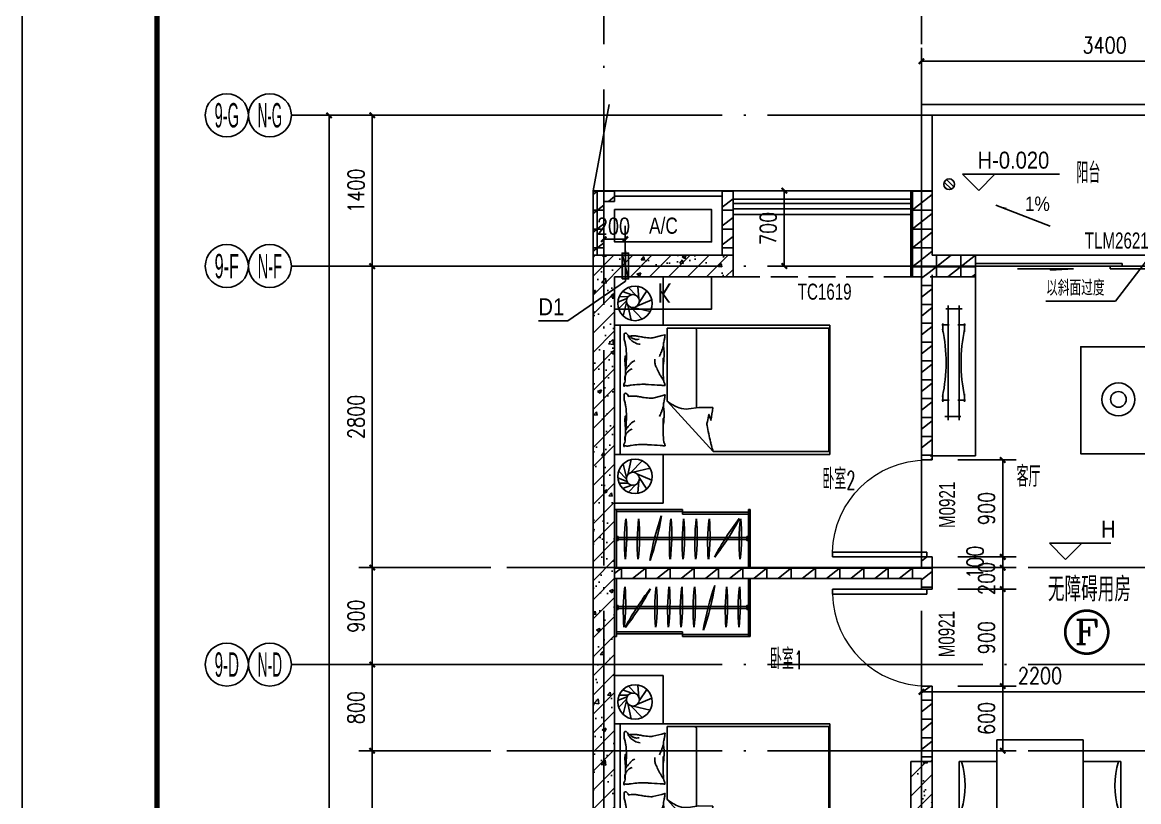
# Model space of a CAD drawing. Extents: x 718358 to 1668613, y -348838 to -159582.
# Drawn here: x 763687 to 774051, y -327667 to -320431 of the extents above; entities that cross this region are included whole.
import ezdxf
from ezdxf.enums import TextEntityAlignment as Align

# ---------------------------------------------------------------- set-up
doc = ezdxf.new("R2010")
doc.units = 0
doc.header["$LTSCALE"] = 1000
doc.linetypes.add('DASH', pattern=[0.35, 0.25, -0.1])
doc.linetypes.add('DOTE', pattern=[2.42, 2, -0.2, 0.02, -0.2])
for name, color, linetype in [('AXIS_TEXT', 7, 'Continuous'), ('建-厨卫用具', 66, 'Continuous'), ('建-图框', 4, 'Continuous'), ('建-墙体', 2, 'Continuous'), ('建-家具', 251, 'Continuous'), ('建-尺寸', 73, 'Continuous'), ('建-影线', 8, 'Continuous'), ('建-房间名', 7, 'Continuous'), ('建-柱子', 6, 'Continuous'), ('建-标高', 3, 'Continuous'), ('建-空调及空调洞', 70, 'Continuous'), ('建-符号', 3, 'Continuous'), ('建-轴标', 3, 'Continuous'), ('建-轴网', 14, 'DOTE'), ('建-门窗', 4, 'Continuous'), ('建-门窗-编号', 7, 'Continuous'), ('建-阳台', 5, 'Continuous')]:
    doc.layers.add(name, color=color, linetype=linetype)
doc.layers.add('建-基准线', color=221, linetype='Continuous', plot=False)
doc.styles.add('_TCH_AXIS', font='gt宽度调整.shx', dxfattribs={"bigfont": 'gt国标汉字.shx'})
doc.styles.add('_TCH_DIM', font='gt单线西文.shx', dxfattribs={"width": 0.8, "bigfont": 'gt单线中文.shx'})
doc.styles.add('_TCH_LABEL', font='COMPLEX', dxfattribs={"bigfont": 'GBCBIG'})
doc.styles.add('_TCH_WINDOW', font='gt单线西文.shx', dxfattribs={"height": 3.5, "bigfont": 'gt单线中文.shx'})
doc.styles.add('COMPLEX', font='COMPLEX')
doc.styles.add('DIM_FONT', font='SIMPLEX.shx', dxfattribs={"width": 0.8, "bigfont": 'GBCBIG.shx'})
doc.dimstyles.new('DIMN50', dxfattribs={"dimscale": 0.5, "dimtxt": 300, "dimasz": 100, "dimexe": 250, "dimexo": 300, "dimgap": 150, "dimtad": 1, "dimdec": 0, "dimzin": 0, "dimdsep": 46, "dimtxsty": 'DIM_FONT', "dimblk": 'ARCHTICK', "dimcen": 0.09, "dimdle": 1, "dimclrt": 7, "dimazin": 2, "dimtfac": 1, "dimtdec": 0, "dimtix": 1, "dimtmove": 2, "dimatfit": 3, "dimldrblk": 'ARCHTICK', "dimfxl": 1, "dimtolj": 1, "dimtzin": 0, "dimarcsym": 0})
pattern_1 = [(0, (0, 0), (0, 175), []), (37.875, (200, 0), (-84.807639, 109.038328), []), (90, (200, 0), (-225, 1e-14), [])]
pattern_2 = [(45, (0, 0), (-88.388348, 88.388348), []), (50, (0, 0), (358.63009, -31.37607), [37.5, -412.5]), (355, (0, 0), (-69.37567, 376.09607), [30, -330]), (100.4514, (29.9, -2.6), (289.25469, 344.71977), [31.8701, -350.57106]), (46.1842, (0, 100), (533.62052, -82.7595), [56.25, -618.75]), (96.6356, (44.47, 93.1), (467.33135, 487.05894), [47.80514, -525.8565]), (351.1842, (0, 100), (467.33097, 487.0593), [45, -495]), (21, (50, 75), (298.45353, -201.30945), [37.5, -412.5]), (326, (50, 75), (121.65767, 362.57502), [30, -330]), (71.4514, (74.87, 58.22), (420.11131, 161.26525), [31.8701, -350.57106]), (37.5, (0, 0), (6.079928, 166.446927), [0, -326, 0, -335, 0, -331.25]), (7.5, (0, 0), (131.53477, 197.205856), [0, -191, 0, -318.5, 0, -126.25]), (327.5, (-111.5, 0), (266.911218, -11.277436), [0, -125, 0, -390, 0, -517.5]), (317.5, (-161.5, 0), (291.593085, 50.05249), [0, -162.5, 0, -259, 0, -367.5])]

# ---------------------------------------------------------------- blocks, each defined once
blk = doc.blocks.new('1200床')
for p, q in [((0, 0), (-450, 0)), ((-450, 0), (-450, -450)), ((0, -450), (0, 0)), ((-226, -205), (-217, -90)), ((-202, -174), (-128, -100)), ((-229, -237), (-299, -130)), ((-160, -166), (-75, -136)), ((-125, -185), (-43, -184)), ((-115, -201), (-30, -235)), ((-207, -272), (-346, -213)), ((-174, -285), (-332, -322)), ((-150, -282), (-256, -393)), ((-124, -262), (-153, -403)), ((-111, -237), (-79, -362)), ((-110, -222), (-38, -298)), ((-2000, -1650), (-2000, -450)), ((-2000, -450), (0, -450)), ((-1988, -476), (-1988, -1622)), ((-489, -476), (-1988, -476)), ((-761, -496), (-761, -1215)), ((-489, -1153), (-489, -476)), ((-52, -450), (-52, -1650)), ((0, -450), (0, -1650)), ((-489, -1153), (-916, -1622)), ((0, -1650), (-2000, -1650)), ((-1988, -1622), (-916, -1622)), ((-450, -2100), (-450, -1650)), ((0, -1650), (0, -2100)), ((-150, -1818), (-256, -1707)), ((-124, -1838), (-153, -1697)), ((-111, -1863), (-79, -1738)), ((-207, -1828), (-346, -1887)), ((-174, -1815), (-332, -1778)), ((-229, -1863), (-299, -1970)), ((-115, -1899), (-30, -1865)), ((-110, -1878), (-38, -1802)), ((-226, -1895), (-217, -2010)), ((-202, -1926), (-128, -2000)), ((-160, -1934), (-75, -1964)), ((-125, -1915), (-43, -1916)), ((0, -2100), (-450, -2100))]:
    blk.add_line(p, q)
for points in [[(-127, -551, -0.263368), (-108, -523, -0.494818), (-89, -532, -0.049225), (-88, -550, -0.036831), (-89, -574, -0.031893), (-97, -611, 0.035782), (-104, -645, 0.032941), (-110, -735, 0.026564), (-104, -846, 0.006025), (-99, -734, -0.033397), (-97, -754, -0.03204), (-97, -791, 0.018442), (-101, -855, 0.010837), (-100, -920, 0.014624), (-97, -968, 0.111249), (-89, -991, -0.153708), (-86, -1008, -0.076444), (-87, -1015, -0.215512), (-89, -1017, -0.585858), (-92, -1014, 0.363489), (-95, -1009, 0.191716), (-106, -1009, -0.129675), (-123, -1011, -0.01735), (-140, -1008, 0.019326), (-155, -1006, 0.018818), (-223, -999, 0.021828), (-283, -998, 0.006204), (-316, -1000, 0.001963), (-423, -1006, 0.028341), (-459, -1010, -0.117014), (-468, -1009, -0.36606), (-469, -1008, -0.03973), (-466, -994, -0.048309), (-461, -981, 0.062981), (-457, -970, 0.04058), (-454, -947, 0.014345), (-451, -880, 0.005484), (-452, -754, 0.012755), (-455, -808, 0.008762), (-458, -766, -0.008153), (-461, -720, -0.06251), (-456, -663, 0.078669), (-454, -617, 0.047825), (-459, -595, -0.034494), (-466, -564, -0.023571), (-469, -539, -0.510228), (-468, -538), (-438, -545), (-356, -566, 0.073041), (-336, -568, 0.023305), (-275, -562, 0.018299), (-252, -558, -0.01097), (-214, -551, -0.042281), (-180, -548, -0.027201), (-126, -551)], [(-127, -551, -0.077379), (-152, -586, -0.077379), (-187, -611, -0.047525), (-211, -621, -0.047525), (-238, -626)], [(-143, -549, -0.05369), (-156, -564, -0.070312), (-168, -572, -0.015448), (-177, -575, -0.013244), (-187, -579, -0.082127), (-205, -582, -0.064164), (-228, -579)], [(-454, -641, 0.009729), (-445, -669, 0.009729), (-435, -696, 0.007971), (-426, -717, 0.007971), (-416, -739)], [(-455, -961, 0.016108), (-429, -922, 0.024599), (-414, -895, 0.009477), (-391, -846, 0.015937), (-378, -816, 0.072521), (-375, -800, 0.033339), (-375, -763)], [(-101, -875, 0.027842), (-111, -851, 0.048685), (-119, -839, 0.023666), (-144, -811, 0.031223), (-164, -792, 0.046801), (-172, -786, 0.023191), (-189, -778)], [(-95, -957, 0.088153), (-98, -922, 0.088153), (-114, -891, 0.077547), (-135, -869, 0.077547), (-162, -855)], [(-127, -1110, -0.263368), (-108, -1082, -0.494818), (-89, -1091, -0.049225), (-88, -1109, -0.036831), (-89, -1133, -0.031893), (-97, -1171, 0.035782), (-104, -1205, 0.032941), (-110, -1294, 0.026564), (-104, -1406, 0.006025), (-99, -1293, -0.033397), (-97, -1313, -0.03204), (-97, -1350, 0.018442), (-101, -1415, 0.010837), (-100, -1479, 0.014624), (-97, -1527, 0.111249), (-89, -1550, -0.153708), (-86, -1567, -0.076444), (-87, -1574, -0.215512), (-89, -1576, -0.585858), (-92, -1573, 0.363489), (-95, -1569, 0.191716), (-106, -1569, -0.129675), (-123, -1571, -0.01735), (-140, -1568, 0.019326), (-155, -1565, 0.018818), (-223, -1558, 0.021828), (-283, -1557, 0.006204), (-316, -1559, 0.001963), (-423, -1565, 0.028341), (-459, -1569, -0.117014), (-468, -1569, -0.36606), (-469, -1567, -0.03973), (-466, -1554, -0.048309), (-461, -1540, 0.062981), (-457, -1529, 0.04058), (-454, -1506, 0.014345), (-451, -1439, 0.005484), (-452, -1314, 0.012755), (-455, -1367, 0.008762), (-458, -1325, -0.008153), (-461, -1279, -0.06251), (-456, -1222, 0.078669), (-454, -1177, 0.047825), (-459, -1154, -0.034494), (-466, -1123, -0.023571), (-469, -1098, -0.510228), (-468, -1097), (-438, -1105), (-356, -1125, 0.073041), (-336, -1127, 0.023305), (-275, -1121, 0.018299), (-252, -1117, -0.01097), (-214, -1110, -0.042281), (-180, -1107, -0.027201), (-126, -1110)], [(-912, -1214, 0.007867), (-894, -1332, 0.016641), (-876, -1278, 0.006616), (-862, -1343, -0.023828), (-858, -1362, -0.080713), (-859, -1380, -0.009591), (-891, -1533, -0.013133), (-899, -1566, -0.007859), (-916, -1622)], [(-489, -1153, -0.085272), (-599, -1217, -0.124044), (-686, -1226), (-782, -1212), (-912, -1214)], [(-454, -1201, 0.009729), (-445, -1228, 0.009729), (-435, -1255, 0.007971), (-426, -1277, 0.007971), (-416, -1298)], [(-101, -1434, 0.027842), (-111, -1410, 0.048685), (-119, -1398, 0.023666), (-144, -1370, 0.031223), (-164, -1351, 0.046801), (-172, -1346, 0.023191), (-189, -1338)], [(-95, -1516, 0.088153), (-98, -1482, 0.088153), (-114, -1450, 0.077547), (-135, -1429, 0.077547), (-162, -1415)]]:
    blk.add_lwpolyline(points, format="xyb")
for centre, radius in [((-190, -247), 160), ((-170, -225), 60), ((-190, -1853), 160), ((-170, -1875), 60)]:
    blk.add_circle(centre, radius)
blk.add_arc((-741, -496), 20, 90, 180)
blk = doc.blocks.new('A$C006E6C9B')
for p, q in [((600, 1400), (0, 1400)), ((600, 1380), (600, 1400)), ((600, 1380), (0, 1380)), ((290, 1364), (290, 1364)), ((290, 1364), (290, 1364)), ((290, 1364), (290, 1364)), ((290, 1364), (290, 1364)), ((290, 1364), (290, 1364)), ((290, 1364), (290, 1364)), ((290, 1364), (290, 1364)), ((290, 1364, 0), (290, 36, 0)), ((310, 1364, 0), (310, 36, 0)), ((310, 1364), (310, 1364)), ((552, 700), (552, 1380)), ((572, 700), (572, 1380)), ((552, 700), (572, 700)), ((580, 20), (580, 700)), ((580, 700), (600, 700)), ((600, 0), (600, 700)), ((600, 20), (0, 20)), ((600, 0), (0, 0)), ((290, 36), (290, 36)), ((290, 36), (290, 36)), ((290, 36), (290, 36)), ((290, 36), (290, 36)), ((290, 36), (290, 36)), ((291, 36), (291, 36)), ((291, 36), (291, 36)), ((291, 20, 0), (291, 20, 0)), ((311, 36), (311, 36)), ((311, 20, 0), (311, 20, 0))]:
    blk.add_line(p, q)
for points in [[(320, 1364), (320, 1380), (280, 1380), (280, 1364)], [(320, 36), (320, 20), (280, 20), (280, 36)]]:
    blk.add_lwpolyline(points, close=True)
for centre, radius, start, end in [((338, -890), 2200, 85.6943, 96.5271), ((253, 3485), 2200, 265.6943, 276.5271), ((1854, -1239), 2866, 118.0679, 127.5576), ((-1240, 3559), 2866, 298.0679, 307.5576), ((338, -1215), 2200, 85.6943, 96.5271), ((253, 3160), 2200, 265.6943, 276.5271), ((338, -1347), 2200, 85.6943, 96.5271), ((253, 3028), 2200, 265.6943, 276.5271), ((338, -1478), 2200, 85.6943, 96.5271), ((253, 2898), 2200, 265.6943, 276.5271), ((338, -1610), 2200, 85.6943, 96.5271), ((253, 2765), 2200, 265.6943, 276.5271), ((1012, -2341), 2866, 99.6158, 109.1056), ((-405, 3190), 2866, 279.6158, 289.1056), ((338, -1942), 2200, 85.6943, 96.5271), ((253, 2434), 2200, 265.6943, 276.5271), ((338, -2074), 2200, 85.6943, 96.5271), ((253, 2302), 2200, 265.6943, 276.5271)]:
    blk.add_arc(centre, radius, start, end)
blk = doc.blocks.new('A$C72B7076F')
at = {"layer": '建-家具'}
for points in [[(200, 350), (200, 0), (650, 0), (650, 350)], [(1300, 350), (1300, 0), (850, 0), (850, 350)], [(0, 0), (1500, 0), (1500, -800), (0, -800)], [(200, -1150), (200, -800), (650, -800), (650, -1150)], [(1300, -1150), (1300, -800), (850, -800), (850, -1150)]]:
    blk.add_lwpolyline(points, close=True, dxfattribs=at)
for centre, start, end in [((425, 1115), 254.0608, 285.9392), ((1075, 1115), 254.0608, 285.9392), ((425, -1915), 74.0608, 105.9392), ((1075, -1915), 74.0608, 105.9392)]:
    blk.add_arc(centre, 819, start, end, dxfattribs=at)
blk = doc.blocks.new('454545646857')
at = {"layer": '建-家具'}
for p, q in [((6043, -65843), (6043, -65423)), ((7706, -65423), (6043, -65423)), ((7706, -65843), (7706, -65423)), ((7373, -65575), (6308, -65575)), ((6339, -65547), (6339, -65696)), ((6552, -65525), (6477, -65525)), ((6489, -65515), (6489, -65585)), ((7204, -65525), (7128, -65525)), ((7189, -65515), (7189, -65585)), ((7339, -65558), (7339, -65707)), ((6308, -65675), (7373, -65675)), ((6489, -65735), (6489, -65665)), ((7189, -65735), (7189, -65665)), ((6552, -65725), (6477, -65725)), ((7204, -65725), (7128, -65725)), ((7726, -65823), (6023, -65823))]:
    blk.add_line(p, q, dxfattribs=at)
for centre, start, end in [((6839, -64055), 258.0596, 282.1127), ((6839, -67196), 77.8873, 101.9404)]:
    blk.add_arc(centre, 1501, start, end, dxfattribs=at)
blk = doc.blocks.new('A$C0934417F')
at = {"layer": '建-家具'}
for p, q in [((150, -621), (150, 0)), ((2118, -619), (2118, 0)), ((298, -148), (1969, -148)), ((298, -148), (298, -785)), ((1969, -148), (1969, -785)), ((1969, -267), (298, -267)), ((1969, -297), (298, -297)), ((845, -267), (845, -785)), ((1405, -785), (1405, -267)), ((298, -621), (150, -621)), ((1969, -619), (2118, -619)), ((1969, -785), (298, -785))]:
    blk.add_line(p, q, dxfattribs=at)
blk.add_lwpolyline([(150, 0), (2118, 0)], dxfattribs=at)
blk.add_lwpolyline([(637, -1122), (637, -1822), (1631, -1822), (1631, -1122)], close=True, dxfattribs=at)
for radius in [153, 72.6]:
    blk.add_circle((1126, -1472), radius, dxfattribs=at)
blk = doc.blocks.new('空调壁挂机')
at = {"layer": '建-空调及空调洞'}
blk.add_lwpolyline([(900, 300), (900, 0), (0, 0), (0, 300)], close=True, dxfattribs=at)
at = {"layer": '建-空调及空调洞', "style": '_TCH_DIM', "text_generation_flag": 4, "width": 0.8}
blk.add_text('K', height=180, dxfattribs=at).set_placement((399, 241))
blk = doc.blocks.new('空调室外机')
at = {"layer": '建-空调及空调洞'}
blk.add_lwpolyline([(-150, 300), (750, 300), (750, 0), (-150, 0)], close=True, dxfattribs=at)
at = {"layer": '建-空调及空调洞', "style": '_TCH_DIM', "width": 0.8}
blk.add_text('A/C', height=150, dxfattribs=at).set_placement((170, 75))
blk = doc.blocks.new('空调穿墙管')
at = {"layer": '建-空调及空调洞'}
h = blk.add_hatch(color=256, dxfattribs=at)
h.paths.add_polyline_path([(30, 120), (0, 120), (0, 0), (60, 0)])
h.paths.add_polyline_path([(0, 240), (0, 120), (30, 120)])
for p, q in [((0, 240), (60, 0)), ((30, 260), (30, -20))]:
    blk.add_line(p, q, dxfattribs=at)
blk.add_lwpolyline([(0, 0), (60, 0), (60, 240), (0, 240)], close=True, dxfattribs=at)
blk = doc.blocks.new('A$C28466982')
at = {"layer": '建-厨卫用具'}
h = blk.add_hatch(dxfattribs=at)
h.set_pattern_fill('ANSI31', color=256, scale=20, style=0)
h.set_pattern_definition([(45, (-61544.167, -20665.726), (-22.45064, 22.45064), [])])
edge = h.paths.add_edge_path()
edge.add_arc((50, 50), 50, 0, 360)
blk.add_circle((50, 50), 50, dxfattribs=at)
blk = doc.blocks.new('$TCHSYS$DOOR2D')
for p, q in [((0.45, 0.975), (0.5, 0.975)), ((0.45, 0), (0.45, 0.975)), ((0.5, 0), (0.5, 0.975)), ((0.5, 0), (0.45, 0))]:
    blk.add_line(p, q)
at = {"lineweight": 13}
blk.add_arc((0.475, 0), 0.975, 91.4693, 180, dxfattribs=at)
blk = doc.blocks.new('$DorLib2D$00000131')
at = {"color": 0, "linetype": 'Continuous'}
for p, q in [((0.15, 0.125), (0.2319, 0.1973)), ((0.2319, 0.1973), (0.2319, 0.125)), ((-0.5, 0.125), (-0.5, 0)), ((0.0192, 0.125), (-0.5, 0.125)), ((0.0192, 0), (0.0192, 0.125)), ((0.35, 0.125), (0.15, 0.125)), ((-0.5, 0), (0.0192, 0)), ((-0.024, 0), (0.5, 0)), ((-0.024, -0.125), (-0.024, 0)), ((0.5, 0), (0.5, -0.125)), ((-0.35, -0.125), (-0.15, -0.125)), ((-0.2319, -0.1973), (-0.2319, -0.125)), ((-0.15, -0.125), (-0.2319, -0.1973)), ((0.5, -0.125), (-0.024, -0.125))]:
    blk.add_line(p, q, dxfattribs=at)
blk = doc.blocks.new('_ArchTick')
at = {"color": 0, "linetype": 'ByBlock', "const_width": 0.4}
blk.add_lwpolyline([(-0.5, -0.5), (0.5, 0.5)], dxfattribs=at)
blk = doc.blocks.new('*D193')
at = {"layer": 'Defpoints', "color": 0, "transparency": 16777216}
for p in [(766535, -321294), (768185, -321294), (768185, -337994)]:
    blk.add_point(p, dxfattribs=at)
at = {"layer": '建-轴标', "color": 0, "lineweight": -2, "transparency": 16777216}
for p, q in [((766535, -337994), (766535, -321293)), ((768035, -321294), (766410, -321294)), ((768035, -337994), (766410, -337994))]:
    blk.add_line(p, q, dxfattribs=at)
at = {"layer": '建-轴标', "color": 0, "lineweight": -2, "transparency": 16777216, "xscale": 50, "yscale": 50, "zscale": 50}
for p, rotation in [((766535, -321294), 90), ((766535, -337994), 270)]:
    blk.add_blockref('_ArchTick', p, dxfattribs=dict(at, rotation=rotation))
at = {"layer": '建-轴标', "color": 7, "transparency": 16777216, "insert": (766385, -329644), "char_height": 150, "attachment_point": 5, "rotation": 90, "style": 'DIM_FONT'}
blk.add_mtext('\\A1;16700', dxfattribs=at)
blk = doc.blocks.new('*D197')
at = {"layer": 'Defpoints', "color": 0, "transparency": 16777216}
for p in [(766935, -327194), (768185, -327194), (768185, -328694)]:
    blk.add_point(p, dxfattribs=at)
at = {"layer": '建-轴标', "color": 0, "lineweight": -2, "transparency": 16777216}
for p, q in [((768035, -327194), (766810, -327194)), ((766935, -328694), (766935, -327193)), ((768035, -328694), (766810, -328694))]:
    blk.add_line(p, q, dxfattribs=at)
at = {"layer": '建-轴标', "color": 0, "lineweight": -2, "transparency": 16777216, "xscale": 50, "yscale": 50, "zscale": 50}
for p, rotation in [((766935, -327194), 90), ((766935, -328694), 270)]:
    blk.add_blockref('_ArchTick', p, dxfattribs=dict(at, rotation=rotation))
at = {"layer": '建-轴标', "color": 7, "transparency": 16777216, "insert": (766785, -327944), "char_height": 150, "attachment_point": 5, "rotation": 90, "style": 'DIM_FONT'}
blk.add_mtext('\\A1;1500', dxfattribs=at)
blk = doc.blocks.new('*D198')
at = {"layer": 'Defpoints', "color": 0, "transparency": 16777216}
for p in [(766935, -326394), (768185, -326394), (768185, -327194)]:
    blk.add_point(p, dxfattribs=at)
at = {"layer": '建-轴标', "color": 0, "lineweight": -2, "transparency": 16777216}
for p, q in [((768035, -326394), (766810, -326394)), ((766935, -327194), (766935, -326393)), ((768035, -327194), (766810, -327194))]:
    blk.add_line(p, q, dxfattribs=at)
at = {"layer": '建-轴标', "color": 0, "lineweight": -2, "transparency": 16777216, "xscale": 50, "yscale": 50, "zscale": 50}
for p, rotation in [((766935, -326394), 90), ((766935, -327194), 270)]:
    blk.add_blockref('_ArchTick', p, dxfattribs=dict(at, rotation=rotation))
at = {"layer": '建-轴标', "color": 7, "transparency": 16777216, "insert": (766785, -326794), "char_height": 150, "attachment_point": 5, "rotation": 90, "style": 'DIM_FONT'}
blk.add_mtext('\\A1;800', dxfattribs=at)
blk = doc.blocks.new('*D199')
at = {"layer": 'Defpoints', "color": 0, "transparency": 16777216}
for p in [(766935, -325494), (768185, -325494), (768185, -326394)]:
    blk.add_point(p, dxfattribs=at)
at = {"layer": '建-轴标', "color": 0, "lineweight": -2, "transparency": 16777216}
for p, q in [((768035, -325494), (766810, -325494)), ((766935, -326394), (766935, -325493)), ((768035, -326394), (766810, -326394))]:
    blk.add_line(p, q, dxfattribs=at)
at = {"layer": '建-轴标', "color": 0, "lineweight": -2, "transparency": 16777216, "xscale": 50, "yscale": 50, "zscale": 50}
for p, rotation in [((766935, -325494), 90), ((766935, -326394), 270)]:
    blk.add_blockref('_ArchTick', p, dxfattribs=dict(at, rotation=rotation))
at = {"layer": '建-轴标', "color": 7, "transparency": 16777216, "insert": (766785, -325944), "char_height": 150, "attachment_point": 5, "rotation": 90, "style": 'DIM_FONT'}
blk.add_mtext('\\A1;900', dxfattribs=at)
blk = doc.blocks.new('*D200')
at = {"layer": 'Defpoints', "color": 0, "transparency": 16777216}
for p in [(766935, -322694), (768185, -322694), (768185, -325494)]:
    blk.add_point(p, dxfattribs=at)
at = {"layer": '建-轴标', "color": 0, "lineweight": -2, "transparency": 16777216}
for p, q in [((768035, -322694), (766810, -322694)), ((766935, -325494), (766935, -322693)), ((768035, -325494), (766810, -325494))]:
    blk.add_line(p, q, dxfattribs=at)
at = {"layer": '建-轴标', "color": 0, "lineweight": -2, "transparency": 16777216, "xscale": 50, "yscale": 50, "zscale": 50}
for p, rotation in [((766935, -322694), 90), ((766935, -325494), 270)]:
    blk.add_blockref('_ArchTick', p, dxfattribs=dict(at, rotation=rotation))
at = {"layer": '建-轴标', "color": 7, "transparency": 16777216, "insert": (766785, -324094), "char_height": 150, "attachment_point": 5, "rotation": 90, "style": 'DIM_FONT'}
blk.add_mtext('\\A1;2800', dxfattribs=at)
blk = doc.blocks.new('*D201')
at = {"layer": 'Defpoints', "color": 0, "transparency": 16777216}
for p in [(766935, -321294), (768185, -321294), (768185, -322694)]:
    blk.add_point(p, dxfattribs=at)
at = {"layer": '建-轴标', "color": 0, "lineweight": -2, "transparency": 16777216}
for p, q in [((766935, -322694), (766935, -321293)), ((768035, -321294), (766810, -321294)), ((768035, -322694), (766810, -322694))]:
    blk.add_line(p, q, dxfattribs=at)
at = {"layer": '建-轴标', "color": 0, "lineweight": -2, "transparency": 16777216, "xscale": 50, "yscale": 50, "zscale": 50}
for p, rotation in [((766935, -321294), 90), ((766935, -322694), 270)]:
    blk.add_blockref('_ArchTick', p, dxfattribs=dict(at, rotation=rotation))
at = {"layer": '建-轴标', "color": 7, "transparency": 16777216, "insert": (766785, -321994), "char_height": 150, "attachment_point": 5, "rotation": 90, "style": 'DIM_FONT'}
blk.add_mtext('\\A1;1400', dxfattribs=at)
blk = doc.blocks.new('_AXISO')
blk.add_circle((0, 0), 0.5)
at = {"layer": 'AXIS_TEXT', "style": 'COMPLEX', "width": 1.041667}
blk.add_attdef('A', text='', height=0.56, dxfattribs=at).set_placement((-0.25, -0.28), (0.25, -0.28), align=Align.FIT)
blk = doc.blocks.new('*D245')
at = {"layer": 'Defpoints', "color": 0, "transparency": 16777216}
for p in [(770761, -321994), (771134, -321994), (771134, -322694)]:
    blk.add_point(p, dxfattribs=at)
at = {"layer": '建-尺寸', "color": 0, "lineweight": -2, "transparency": 16777216}
for p, q in [((770984, -321994), (770636, -321994)), ((770761, -322694), (770761, -321993)), ((770984, -322694), (770636, -322694))]:
    blk.add_line(p, q, dxfattribs=at)
at = {"layer": '建-尺寸', "color": 0, "lineweight": -2, "transparency": 16777216, "xscale": 50, "yscale": 50, "zscale": 50}
for p, rotation in [((770761, -321994), 90), ((770761, -322694), 270)]:
    blk.add_blockref('_ArchTick', p, dxfattribs=dict(at, rotation=rotation))
at = {"layer": '建-尺寸', "color": 7, "transparency": 16777216, "insert": (770611, -322344), "char_height": 150, "attachment_point": 5, "rotation": 90, "style": 'DIM_FONT'}
blk.add_mtext('\\A1;700', dxfattribs=at)
blk = doc.blocks.new('*D319')
at = {"layer": 'Defpoints', "color": 0, "transparency": 16777216}
for p in [(774235, -326647), (772035, -327132), (774235, -327132)]:
    blk.add_point(p, dxfattribs=at)
at = {"layer": '建-尺寸', "color": 0, "lineweight": -2, "transparency": 16777216}
for p, q in [((772035, -326982), (772035, -326522)), ((774235, -326982), (774235, -326522)), ((772035, -326647), (774236, -326647))]:
    blk.add_line(p, q, dxfattribs=at)
at = {"layer": '建-尺寸', "color": 0, "lineweight": -2, "transparency": 16777216, "xscale": 50, "yscale": 50, "zscale": 50, "rotation": 180}
blk.add_blockref('_ArchTick', (772035, -326647), dxfattribs=at)
at = {"layer": '建-尺寸', "color": 0, "lineweight": -2, "transparency": 16777216, "xscale": 50, "yscale": 50, "zscale": 50}
blk.add_blockref('_ArchTick', (774235, -326647), dxfattribs=at)
at = {"layer": '建-尺寸', "color": 7, "transparency": 16777216, "insert": (773135, -326497), "char_height": 150, "attachment_point": 5, "style": 'DIM_FONT'}
blk.add_mtext('\\A1;2200', dxfattribs=at)
blk = doc.blocks.new('*D355')
at = {"layer": 'Defpoints', "color": 0, "transparency": 16777216}
for p in [(769285, -322444), (769085, -322757), (769285, -322757)]:
    blk.add_point(p, dxfattribs=at)
at = {"layer": '建-尺寸', "color": 0, "lineweight": -2, "transparency": 16777216}
for p, q in [((769085, -322607), (769085, -322319)), ((769285, -322607), (769285, -322319)), ((769085, -322444), (769286, -322444))]:
    blk.add_line(p, q, dxfattribs=at)
at = {"layer": '建-尺寸', "color": 0, "lineweight": -2, "transparency": 16777216, "xscale": 50, "yscale": 50, "zscale": 50, "rotation": 180}
blk.add_blockref('_ArchTick', (769085, -322444), dxfattribs=at)
at = {"layer": '建-尺寸', "color": 0, "lineweight": -2, "transparency": 16777216, "xscale": 50, "yscale": 50, "zscale": 50}
blk.add_blockref('_ArchTick', (769285, -322444), dxfattribs=at)
at = {"layer": '建-尺寸', "color": 7, "transparency": 16777216, "insert": (769175, -322324), "char_height": 150, "attachment_point": 5, "style": 'DIM_FONT'}
blk.add_mtext('\\A1;200', dxfattribs=at)
blk = doc.blocks.new('*D1684')
at = {"layer": 'Defpoints', "color": 0, "transparency": 16777216}
for p in [(772223, -324494), (772789, -324494), (772223, -325394)]:
    blk.add_point(p, dxfattribs=at)
at = {"layer": '建-尺寸', "color": 0, "lineweight": -2, "transparency": 16777216}
for p, q in [((772373, -324494), (772914, -324494)), ((772789, -325394), (772789, -324493)), ((772373, -325394), (772914, -325394))]:
    blk.add_line(p, q, dxfattribs=at)
at = {"layer": '建-尺寸', "color": 0, "lineweight": -2, "transparency": 16777216, "xscale": 50, "yscale": 50, "zscale": 50}
for p, rotation in [((772789, -324494), 90), ((772789, -325394), 270)]:
    blk.add_blockref('_ArchTick', p, dxfattribs=dict(at, rotation=rotation))
at = {"layer": '建-尺寸', "color": 7, "transparency": 16777216, "insert": (772639, -324944), "char_height": 150, "attachment_point": 5, "rotation": 90, "style": 'DIM_FONT'}
blk.add_mtext('\\A1;900', dxfattribs=at)
blk = doc.blocks.new('*D1685')
at = {"layer": 'Defpoints', "color": 0, "transparency": 16777216}
for p in [(772223, -325394), (772789, -325394), (772223, -325494)]:
    blk.add_point(p, dxfattribs=at)
at = {"layer": '建-尺寸', "color": 0, "lineweight": -2, "transparency": 16777216}
for p, q in [((772373, -325394), (772914, -325394)), ((772789, -325394), (772789, -325344)), ((772789, -325494), (772789, -325394)), ((772373, -325494), (772914, -325494)), ((772789, -325494), (772789, -325544))]:
    blk.add_line(p, q, dxfattribs=at)
at = {"layer": '建-尺寸', "color": 0, "lineweight": -2, "transparency": 16777216, "xscale": 50, "yscale": 50, "zscale": 50}
for p, rotation in [((772789, -325394), 270), ((772789, -325494), 90)]:
    blk.add_blockref('_ArchTick', p, dxfattribs=dict(at, rotation=rotation))
at = {"layer": '建-尺寸', "color": 7, "transparency": 16777216, "insert": (772532, -325444), "char_height": 150, "attachment_point": 5, "rotation": 90, "style": 'DIM_FONT'}
blk.add_mtext('\\A1;100', dxfattribs=at)
blk = doc.blocks.new('*D1686')
at = {"layer": 'Defpoints', "color": 0, "transparency": 16777216}
for p in [(772223, -325494), (772789, -325494), (772223, -325694)]:
    blk.add_point(p, dxfattribs=at)
at = {"layer": '建-尺寸', "color": 0, "lineweight": -2, "transparency": 16777216}
for p, q in [((772373, -325494), (772914, -325494)), ((772789, -325494), (772789, -325444)), ((772789, -325694), (772789, -325494)), ((772373, -325694), (772914, -325694)), ((772789, -325694), (772789, -325744))]:
    blk.add_line(p, q, dxfattribs=at)
at = {"layer": '建-尺寸', "color": 0, "lineweight": -2, "transparency": 16777216, "xscale": 50, "yscale": 50, "zscale": 50}
for p, rotation in [((772789, -325494), 270), ((772789, -325694), 90)]:
    blk.add_blockref('_ArchTick', p, dxfattribs=dict(at, rotation=rotation))
at = {"layer": '建-尺寸', "color": 7, "transparency": 16777216, "insert": (772639, -325594), "char_height": 150, "attachment_point": 5, "rotation": 90, "style": 'DIM_FONT'}
blk.add_mtext('\\A1;200', dxfattribs=at)
blk = doc.blocks.new('*D1687')
at = {"layer": 'Defpoints', "color": 0, "transparency": 16777216}
for p in [(772223, -325694), (772789, -325694), (772223, -326594)]:
    blk.add_point(p, dxfattribs=at)
at = {"layer": '建-尺寸', "color": 0, "lineweight": -2, "transparency": 16777216}
for p, q in [((772373, -325694), (772914, -325694)), ((772789, -326594), (772789, -325693)), ((772373, -326594), (772914, -326594))]:
    blk.add_line(p, q, dxfattribs=at)
at = {"layer": '建-尺寸', "color": 0, "lineweight": -2, "transparency": 16777216, "xscale": 50, "yscale": 50, "zscale": 50}
for p, rotation in [((772789, -325694), 90), ((772789, -326594), 270)]:
    blk.add_blockref('_ArchTick', p, dxfattribs=dict(at, rotation=rotation))
at = {"layer": '建-尺寸', "color": 7, "transparency": 16777216, "insert": (772639, -326144), "char_height": 150, "attachment_point": 5, "rotation": 90, "style": 'DIM_FONT'}
blk.add_mtext('\\A1;900', dxfattribs=at)
blk = doc.blocks.new('*D1688')
at = {"layer": 'Defpoints', "color": 0, "transparency": 16777216}
for p in [(772223, -326594), (772789, -326594), (772223, -327194)]:
    blk.add_point(p, dxfattribs=at)
at = {"layer": '建-尺寸', "color": 0, "lineweight": -2, "transparency": 16777216}
for p, q in [((772373, -326594), (772914, -326594)), ((772789, -327194), (772789, -326593)), ((772373, -327194), (772914, -327194))]:
    blk.add_line(p, q, dxfattribs=at)
at = {"layer": '建-尺寸', "color": 0, "lineweight": -2, "transparency": 16777216, "xscale": 50, "yscale": 50, "zscale": 50}
for p, rotation in [((772789, -326594), 90), ((772789, -327194), 270)]:
    blk.add_blockref('_ArchTick', p, dxfattribs=dict(at, rotation=rotation))
at = {"layer": '建-尺寸', "color": 7, "transparency": 16777216, "insert": (772639, -326894), "char_height": 150, "attachment_point": 5, "rotation": 90, "style": 'DIM_FONT'}
blk.add_mtext('\\A1;600', dxfattribs=at)
blk = doc.blocks.new('*D1695')
at = {"layer": 'Defpoints', "color": 0, "transparency": 16777216}
for p in [(775435, -320792), (772035, -321230), (775435, -321230)]:
    blk.add_point(p, dxfattribs=at)
at = {"layer": '建-尺寸', "color": 0, "lineweight": -2, "transparency": 16777216}
for p, q in [((772035, -321080), (772035, -320667)), ((775435, -321080), (775435, -320667)), ((772035, -320792), (775436, -320792))]:
    blk.add_line(p, q, dxfattribs=at)
at = {"layer": '建-尺寸', "color": 0, "lineweight": -2, "transparency": 16777216, "xscale": 50, "yscale": 50, "zscale": 50, "rotation": 180}
blk.add_blockref('_ArchTick', (772035, -320792), dxfattribs=at)
at = {"layer": '建-尺寸', "color": 0, "lineweight": -2, "transparency": 16777216, "xscale": 50, "yscale": 50, "zscale": 50}
blk.add_blockref('_ArchTick', (775435, -320792), dxfattribs=at)
at = {"layer": '建-尺寸', "color": 7, "transparency": 16777216, "insert": (773735, -320642), "char_height": 150, "attachment_point": 5, "style": 'DIM_FONT'}
blk.add_mtext('\\A1;3400', dxfattribs=at)

msp = doc.modelspace()

# ---------------------------------------------------------------- hatches: boundary and pattern name
at = {"layer": '建-影线'}
h = msp.add_hatch(dxfattribs=at)
h.set_pattern_fill('空心砖', color=256, scale=50, style=0)
h.set_pattern_definition(pattern_1)
h.paths.add_polyline_path([(768985.2, -322593.8), (769085.2, -322593.8), (769085.2, -322093.8), (768985.2, -321993.8)])
h = msp.add_hatch(dxfattribs=at)
h.set_pattern_fill('空心砖', color=256, scale=50, style=0)
h.set_pattern_definition(pattern_1)
h.paths.add_polyline_path([(768985.2, -321993.8), (769085.2, -322093.8), (769185.2, -322093.8), (769185.2, -321993.8)])
h = msp.add_hatch(dxfattribs=at)
h.set_pattern_fill('空心砖', color=256, scale=50, style=0)
h.set_pattern_definition(pattern_1)
h.paths.add_polyline_path([(770185.2, -322593.8), (770285.2, -322593.8), (770285.2, -321993.8), (770185.2, -321993.8)])
h = msp.add_hatch(dxfattribs=at)
h.set_pattern_fill('空心砖', color=256, scale=50, style=0)
h.set_pattern_definition(pattern_1)
h.paths.add_polyline_path([(771935.2, -321993.8), (771935.2, -322593.8), (772060.2, -322693.8), (772135.2, -322593.8), (772135.2, -321993.8)])
h = msp.add_hatch(dxfattribs=at)
h.set_pattern_fill('钢筋混凝土', color=256, scale=50, style=0)
h.set_pattern_definition(pattern_2)
h.paths.add_polyline_path([(768985.2, -328793.8), (769185.2, -328793.8), (769185.2, -322793.8), (770285.2, -322793.8), (770285.2, -322593.8), (768985.2, -322593.8)])
h = msp.add_hatch(dxfattribs=at)
h.set_pattern_fill('空心砖', color=256, scale=50, style=0)
h.set_pattern_definition(pattern_1)
h.paths.add_polyline_path([(771935.2, -322593.8), (771935.2, -322793.8), (772035.2, -322793.8), (772060.2, -322693.8)])
h = msp.add_hatch(dxfattribs=at)
h.set_pattern_fill('空心砖', color=256, scale=50, style=0)
h.set_pattern_definition(pattern_1)
h.paths.add_polyline_path([(772135.2, -322793.8), (772535.2, -322793.8), (772535.2, -322593.8), (772135.2, -322593.8), (772060.2, -322693.8)])
h = msp.add_hatch(dxfattribs=at)
h.set_pattern_fill('空心砖', color=256, scale=50, style=0)
h.set_pattern_definition(pattern_1)
h.paths.add_polyline_path([(772035.2, -322793.8), (772035.2, -324493.8), (772135.2, -324493.8), (772135.2, -322793.8), (772060.2, -322693.8)])
h = msp.add_hatch(dxfattribs=at)
h.set_pattern_fill('空心砖', color=256, scale=50, style=0)
h.set_pattern_definition(pattern_1)
h.paths.add_polyline_path([(772135.2, -325493.8), (772135.2, -325393.8), (772035.2, -325393.8), (772035.2, -325493.8), (772068.5, -325527.1)])
h = msp.add_hatch(dxfattribs=at)
h.set_pattern_fill('空心砖', color=256, scale=50, style=0)
h.set_pattern_definition(pattern_1)
h.paths.add_polyline_path([(769185.2, -325493.8), (769185.2, -325593.8), (772035.2, -325593.8), (772068.5, -325527.1), (772035.2, -325493.8)])
h = msp.add_hatch(dxfattribs=at)
h.set_pattern_fill('空心砖', color=256, scale=50, style=0)
h.set_pattern_definition(pattern_1)
h.paths.add_polyline_path([(772035.2, -325593.8), (772035.2, -325693.8), (772135.2, -325693.8), (772135.2, -325493.8), (772068.5, -325527.1)])
h = msp.add_hatch(dxfattribs=at)
h.set_pattern_fill('空心砖', color=256, scale=50, style=0)
h.set_pattern_definition(pattern_1)
h.paths.add_polyline_path([(772135.2, -327293.8), (772135.2, -326593.8), (772035.2, -326593.8), (772035.2, -327293.8)])
h = msp.add_hatch(dxfattribs=at)
h.set_pattern_fill('钢筋混凝土', color=256, scale=50, style=0)
h.set_pattern_definition(pattern_2)
h.paths.add_polyline_path([(772135.2, -328943.8), (772135.2, -327293.8), (771935.2, -327293.8), (771935.2, -328593.8), (770735.2, -328593.8), (770735.2, -328943.8)])
at = {"layer": '建-符号'}
msp.add_hatch(color=256, dxfattribs=at).paths.add_polyline_path([(772726.2, -322129.1), (772819.4, -322165.4), (772824.3, -322152.9)])

# ---------------------------------------------------------------- linework, layer by layer
at = {"layer": '建-图框'}
msp.add_lwpolyline([(763686.8, -346115.8), (816236.8, -346115.8), (816236.8, -316415.8), (763686.8, -316415.8)], close=True, dxfattribs=at)
at = {"layer": '建-图框', "const_width": 50}
msp.add_lwpolyline([(764936.8, -345615.8), (815736.8, -345615.8), (815736.8, -316915.8), (764936.8, -316915.8)], close=True, dxfattribs=at)
at = {"layer": '建-基准线'}
msp.add_lwpolyline([(769135.2, -321193.8), (768985.2, -321993.8)], dxfattribs=at)
at = {"layer": '建-墙体'}
for p, q in [((768985.2, -321993.8), (768985.2, -322593.8)), ((768985.2, -321993.8), (769185.2, -321993.8)), ((769185.2, -321993.8), (769185.2, -322093.8)), ((770285.2, -321993.8), (770185.2, -321993.8)), ((770185.2, -321993.8), (770185.2, -322593.8)), ((770285.2, -322593.8), (770285.2, -321993.8)), ((771935.2, -321993.8), (771935.2, -322593.8)), ((772135.2, -321993.8), (771935.2, -321993.8)), ((772135.2, -321993.8), (772135.2, -322593.8)), ((769085.2, -322093.8), (769085.2, -322593.8)), ((769085.2, -322093.8), (769185.2, -322093.8)), ((771935.2, -322593.8), (771935.2, -322793.8)), ((772535.2, -322593.8), (772135.2, -322593.8)), ((772535.2, -322793.8), (772535.2, -322593.8)), ((771935.2, -322793.8), (772035.2, -322793.8)), ((772035.2, -322793.8), (772035.2, -324493.8)), ((772135.2, -324493.8), (772135.2, -322793.8)), ((772135.2, -322793.8), (772535.2, -322793.8)), ((772035.2, -324493.8), (772135.2, -324493.8)), ((772135.2, -325393.8), (772035.2, -325393.8)), ((772035.2, -325393.8), (772035.2, -325493.8)), ((772135.2, -325493.8), (772135.2, -325393.8)), ((769185.2, -325493.8), (772035.2, -325493.8)), ((772135.2, -325693.8), (772135.2, -325493.8)), ((769185.2, -325593.8), (772035.2, -325593.8)), ((772035.2, -325593.8), (772035.2, -325693.8)), ((772035.2, -325693.8), (772135.2, -325693.8)), ((772135.2, -326593.8), (772035.2, -326593.8)), ((772035.2, -326593.8), (772035.2, -327293.8)), ((772135.2, -327293.8), (772135.2, -326593.8))]:
    msp.add_line(p, q, dxfattribs=at)
at = {"layer": '建-房间名', "const_width": 25}
msp.add_lwpolyline([(773768.9, -326092.7, 1), (773368.9, -326092.7, 1)], format="xyb", close=True, dxfattribs=at)
at = {"layer": '建-柱子'}
for p, q in [((770285.2, -322593.8), (768985.2, -322593.8)), ((768985.2, -322593.8), (768985.2, -328793.8)), ((770285.2, -322793.8), (770285.2, -322593.8)), ((769185.2, -328793.8), (769185.2, -322793.8)), ((769185.2, -322793.8), (770285.2, -322793.8)), ((772135.2, -327293.8), (771935.2, -327293.8)), ((771935.2, -327293.8), (771935.2, -328593.8)), ((772135.2, -328943.8), (772135.2, -327293.8))]:
    msp.add_line(p, q, dxfattribs=at)
at = {"layer": '建-标高'}
for p, q in [((772565.9, -321991.6), (772415.9, -321841.6)), ((772415.9, -321841.6), (773316.9, -321841.6)), ((772565.9, -321991.6), (772715.9, -321841.6)), ((773372.4, -325416.8), (773222.4, -325266.8)), ((773222.4, -325266.8), (773791.3, -325266.8)), ((773372.4, -325416.8), (773522.4, -325266.8))]:
    msp.add_line(p, q, dxfattribs=at)
at = {"layer": '建-空调及空调洞'}
for p, q in [((774165, -322593.8), (773835.5, -323020.5)), ((769285.2, -322833.8), (768751.2, -323202.9)), ((773835.5, -323020.5), (773190.5, -323020.5)), ((768751.2, -323202.9), (768478.1, -323202.9))]:
    msp.add_line(p, q, dxfattribs=at)
at = {"layer": '建-符号'}
msp.add_lwpolyline([(773230.1, -322324.8), (772726.2, -322129.1)], dxfattribs=at)
at = {"layer": '建-轴标'}
for p, q in [((768185.2, -321293.8), (766185.2, -321293.8)), ((768185.2, -322693.8), (766185.2, -322693.8)), ((768185.2, -326393.8), (766185.2, -326393.8))]:
    msp.add_line(p, q, dxfattribs=at)
at = {"layer": '建-轴网'}
for p, q in [((769085.2, -339993.8), (769085.2, -320193.8)), ((772035.2, -339993.8), (772035.2, -320193.8)), ((768185.2, -321293.8), (810335.2, -321293.8)), ((768185.2, -322693.8), (784335.2, -322693.8)), ((768185.2, -325493.8), (779433.1, -325493.8)), ((768185.2, -326393.8), (810335.2, -326393.8)), ((768185.2, -327193.8), (810335.2, -327193.8))]:
    msp.add_line(p, q, dxfattribs=at)
at = {"layer": '建-门窗'}
for p, q in [((771935.2, -321993.8), (770285.2, -321993.8)), ((771935.2, -322073.8), (770285.2, -322073.8)), ((771935.2, -322113.8), (770285.2, -322113.8)), ((775135.2, -322593.8), (772535.2, -322593.8))]:
    msp.add_line(p, q, dxfattribs=at)
at = {"layer": '建-门窗', "linetype": 'DASH'}
msp.add_line((770285.2, -322793.8), (771935.2, -322793.8), dxfattribs=at)
at = {"layer": '建-阳台'}
for p, q in [((769185.2, -321993.8), (770185.2, -321993.8)), ((769185.2, -322043.8), (770185.2, -322043.8)), ((770285.2, -322163.8), (771935.2, -322163.8)), ((770285.2, -322213.8), (771935.2, -322213.8))]:
    msp.add_line(p, q, dxfattribs=at)
for points in [[(772035.2, -321993.8), (772035.2, -321193.8), (775435.2, -321193.8), (775435.2, -322593.8)], [(772135.2, -321993.8), (772135.2, -321293.8), (775335.2, -321293.8), (775335.2, -322593.8)]]:
    msp.add_lwpolyline(points, dxfattribs=at)

# ---------------------------------------------------------------- block references
at = {"layer": '建-厨卫用具', "xscale": -1}
msp.add_blockref('A$C28466982', (772341.9, -321984.3), dxfattribs=at)
at = {"layer": '建-家具', "extrusion": (0, 0, -1), "zscale": -1, "rotation": 359.9999491604474}
for p in [(-769185.2, -322793.8), (-769185.2, -326493.8)]:
    msp.add_blockref('1200床', p, dxfattribs=at)
at = {"layer": '建-家具'}
for name, p, rotation in [('454545646857', (837958, -316751.2), 270), ('A$C0934417F', (775335.2, -322805.4), 270), ('A$C72B7076F', (772735.2, -328593.8), 90)]:
    msp.add_blockref(name, p, dxfattribs=dict(at, rotation=rotation))
at = {"layer": '建-家具', "extrusion": (0, 0, -1), "xscale": 0.8999999999072138, "yscale": 0.8999999999072138, "zscale": -0.9}
for p, rotation in [((-769185.2, -325493.8), 90.00005024813647), ((-770445.2, -325593.5), 270.0000502481365)]:
    msp.add_blockref('A$C006E6C9B', p, dxfattribs=dict(at, rotation=rotation))
at = {"layer": '建-空调及空调洞'}
for name, p in [('空调室外机', (769335.2, -322468.8)), ('空调穿墙管', (769255.2, -322813.8)), ('空调壁挂机', (769185.2, -323093.8))]:
    msp.add_blockref(name, p, dxfattribs=at)
at = {"layer": '建-轴标'}
ref = msp.add_blockref('_AXISO', (765585.2, -321293.8), dxfattribs=dict(at, xscale=400, yscale=400, zscale=400))
ref.add_attrib('A', '9-G', dxfattribs={"height": 226.27, "style": '_TCH_AXIS', "width": 0.328125}).set_placement((765472, -321406.9), (765698.3, -321406.9), align=Align.FIT)
ref = msp.add_blockref('_AXISO', (765985.2, -321293.8), dxfattribs=dict(at, xscale=400, yscale=400, zscale=400))
ref.add_attrib('A', 'N-G', dxfattribs={"height": 226.27, "style": '_TCH_AXIS', "width": 0.313433}).set_placement((765872, -321406.9), (766098.3, -321406.9), align=Align.FIT)
ref = msp.add_blockref('_AXISO', (765585.2, -322693.8), dxfattribs=dict(at, xscale=400, yscale=400, zscale=400))
ref.add_attrib('A', '9-F', dxfattribs={"height": 226.27, "style": '_TCH_AXIS', "width": 0.33871}).set_placement((765472, -322806.9), (765698.3, -322806.9), align=Align.FIT)
ref = msp.add_blockref('_AXISO', (765985.2, -322693.8), dxfattribs=dict(at, xscale=400, yscale=400, zscale=400))
ref.add_attrib('A', 'N-F', dxfattribs={"height": 226.27, "style": '_TCH_AXIS', "width": 0.323077}).set_placement((765872, -322806.9), (766098.3, -322806.9), align=Align.FIT)
ref = msp.add_blockref('_AXISO', (765585.2, -326393.8), dxfattribs=dict(at, xscale=400, yscale=400, zscale=400))
ref.add_attrib('A', '9-D', dxfattribs={"height": 226.27, "style": '_TCH_AXIS', "width": 0.333333}).set_placement((765472, -326506.9), (765698.3, -326506.9), align=Align.FIT)
ref = msp.add_blockref('_AXISO', (765985.2, -326393.8), dxfattribs=dict(at, xscale=400, yscale=400, zscale=400))
ref.add_attrib('A', 'N-D', dxfattribs={"height": 226.27, "style": '_TCH_AXIS', "width": 0.318182}).set_placement((765872, -326506.9), (766098.3, -326506.9), align=Align.FIT)
at = {"layer": '建-门窗'}
ref = msp.add_blockref('$DorLib2D$00000131', (773835.2, -322693.8), dxfattribs=dict(at, xscale=2600, yscale=200, zscale=2600, rotation=180))
ref.add_attrib('A', 'TLM2621', (773551, -322530.7), dxfattribs={"layer": '建-门窗-编号', "height": 148.75, "style": '_TCH_WINDOW', "width": 0.705882})
ref = msp.add_blockref('$TCHSYS$DOOR2D', (772085.2, -324943.8), dxfattribs=dict(at, xscale=900, yscale=-900, zscale=900, rotation=269.9999999999666))
ref.add_attrib('A', 'M0921', (772347.1, -325125.8), dxfattribs={"layer": '建-门窗-编号', "height": 148.75, "rotation": 90, "style": '_TCH_WINDOW', "width": 0.705882})
ref = msp.add_blockref('$TCHSYS$DOOR2D', (772085.2, -326143.8), dxfattribs=dict(at, xscale=-900, yscale=-900, zscale=-900, rotation=269.9999999964191))
ref.add_attrib('A', 'M0921', (772341.7, -326325.8), dxfattribs={"layer": '建-门窗-编号', "height": 148.75, "rotation": 90, "style": '_TCH_WINDOW', "width": 0.705882})

# ---------------------------------------------------------------- texts
at = {"layer": '建-房间名', "style": 'DIM_FONT'}
for s, height, width, p in [('阳台', 192.91, 0.8, (773473.4, -321924.6)), ('卧室', 192.91, 0.8, (771113.9, -324767.8)), ('2', 170, 0.564706, (771338.6, -324767.8)), ('客厅', 192.91, 0.8, (772917.2, -324743.2)), ('卧室', 192.91, 0.8, (770628, -326437.5)), ('1', 170, 0.564706, (770852.7, -326437.5))]:
    msp.add_text(s, height=height, dxfattribs=dict(at, width=width)).set_placement(p)
at = {"layer": '建-房间名', "color": 7, "style": '_TCH_LABEL', "width": 0.953222}
msp.add_text('无障碍用房', height=226.27, dxfattribs=at).set_placement((773208.7, -325807.8), (773979.5, -325807.8), align=Align.FIT)
at = {"layer": '建-房间名', "style": '_TCH_LABEL', "width": 1.3125}
msp.add_text('F', height=226.3, dxfattribs=at).set_placement((773455.7, -326205.8), (773682, -326205.8), align=Align.FIT)
at = {"layer": '建-标高', "style": '_TCH_DIM', "width": 0.888889}
for s, p in [('H-0.020', (772555.2, -321789.1)), ('H', (773701.6, -325214.3))]:
    msp.add_text(s, height=157.5, dxfattribs=at).set_placement(p)
at = {"layer": '建-空调及空调洞', "style": '_TCH_DIM'}
for s, height, width, p in [('以斜面过度', 143.31, 0.8, (773190.5, -322968)), ('D1', 157.5, 0.888889, (768478.1, -323150.4))]:
    msp.add_text(s, height=height, dxfattribs=dict(at, width=width)).set_placement(p)
at = {"layer": '建-符号', "style": '_TCH_DIM', "width": 0.888889}
msp.add_text('1%', height=135, dxfattribs=at).set_placement((772994.5, -322182.9, 0))
at = {"layer": '建-门窗-编号', "style": '_TCH_WINDOW', "width": 0.705882}
msp.add_text('TC1619', height=148.75, dxfattribs=at).set_placement((770886.2, -323005.7))

# ---------------------------------------------------------------- dimensions: what is measured, and where the dimension line sits
at = {"layer": '建-尺寸'}
for p1, p2, distance, picture, middle in [((772035.2, -321229.8), (775435.2, -321229.8), 438.2, '*D1695', (773735.2, -320641.6)), ((771134, -322693.8), (771134, -321993.8), 373.1, '*D245', (770610.9, -322343.8)), ((772223.4, -325393.8), (772223.4, -324493.8), -565.6, '*D1684', (772639.1, -324943.8)), ((772223.4, -325693.8), (772223.4, -325493.8), -565.6, '*D1686', (772639.1, -325593.8)), ((772223.4, -326593.8), (772223.4, -325693.8), -565.6, '*D1687', (772639.1, -326143.8)), ((772035.2, -327132.2), (774235.2, -327132.2), 485.7, '*D319', (773135.2, -326496.5)), ((772223.4, -327193.8), (772223.4, -326593.8), -565.6, '*D1688', (772639.1, -326893.8))]:
    dim = msp.add_aligned_dim(p1=p1, p2=p2, distance=distance, dimstyle='DIMN50', dxfattribs=at)
    dim.commit()
    dim.dimension.update_dxf_attribs({"geometry": picture, "text_midpoint": middle})
for base, p1, p2, angle, picture, middle in [((769285.2, -322444.4), (769085.2, -322756.7), (769285.2, -322756.7), 0, '*D355', (769175.3, -322324.2)), ((772789.1, -325393.8), (772223.4, -325493.8), (772223.4, -325393.8), 90, '*D1685', (772531.6, -325443.8))]:
    dim = msp.add_linear_dim(base=base, p1=p1, p2=p2, angle=angle, dimstyle='DIMN50', dxfattribs=at)
    dim.commit()
    dim.dimension.update_dxf_attribs({"geometry": picture, "text_midpoint": middle, "dimtype": 161})
at = {"layer": '建-轴标'}
for p1, p2, distance, picture, middle in [((768185.2, -337993.8), (768185.2, -321293.8), 1650, '*D193', (766385.2, -329643.8)), ((768185.2, -322693.8), (768185.2, -321293.8), 1250, '*D201', (766785.2, -321993.8)), ((768185.2, -325493.8), (768185.2, -322693.8), 1250, '*D200', (766785.2, -324093.8)), ((768185.2, -326393.8), (768185.2, -325493.8), 1250, '*D199', (766785.2, -325943.8)), ((768185.2, -327193.8), (768185.2, -326393.8), 1250, '*D198', (766785.2, -326793.8)), ((768185.2, -328693.8), (768185.2, -327193.8), 1250, '*D197', (766785.2, -327943.8))]:
    dim = msp.add_aligned_dim(p1=p1, p2=p2, distance=distance, dimstyle='DIMN50', dxfattribs=at)
    dim.commit()
    dim.dimension.update_dxf_attribs({"geometry": picture, "text_midpoint": middle})

doc.saveas('drawing.dxf')
